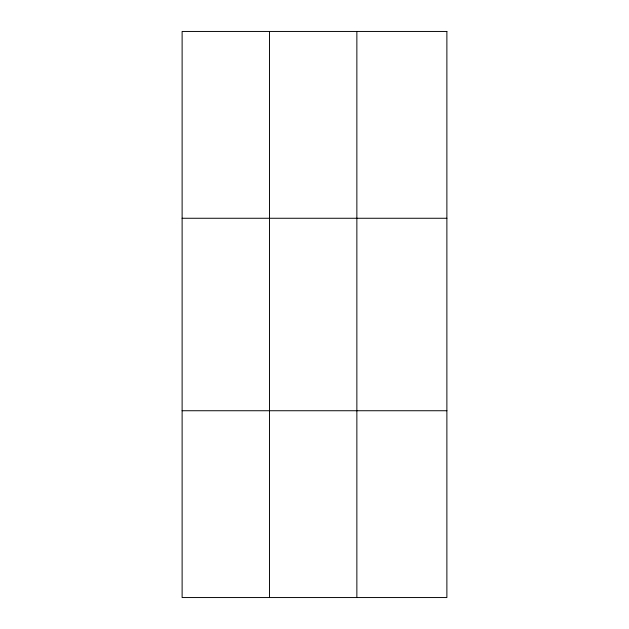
<?xml version="1.0" encoding="UTF-8"?>
<svg xmlns="http://www.w3.org/2000/svg" width="629" height="629" viewBox="0 0 629 629"><rect width="100%" height="100%" fill="white"/><g stroke="black" fill="none" stroke-linecap="round" stroke-linejoin="round"><path stroke-width="0.94" d="M269.487 597.55L269.487 31.45M356.863 597.55L356.863 31.45M182.119 218.263L446.881 218.263M182.119 410.737L446.881 410.737M446.881 31.45L446.881 597.55L182.119 597.55L182.119 31.45L446.881 31.45"/></g></svg>
